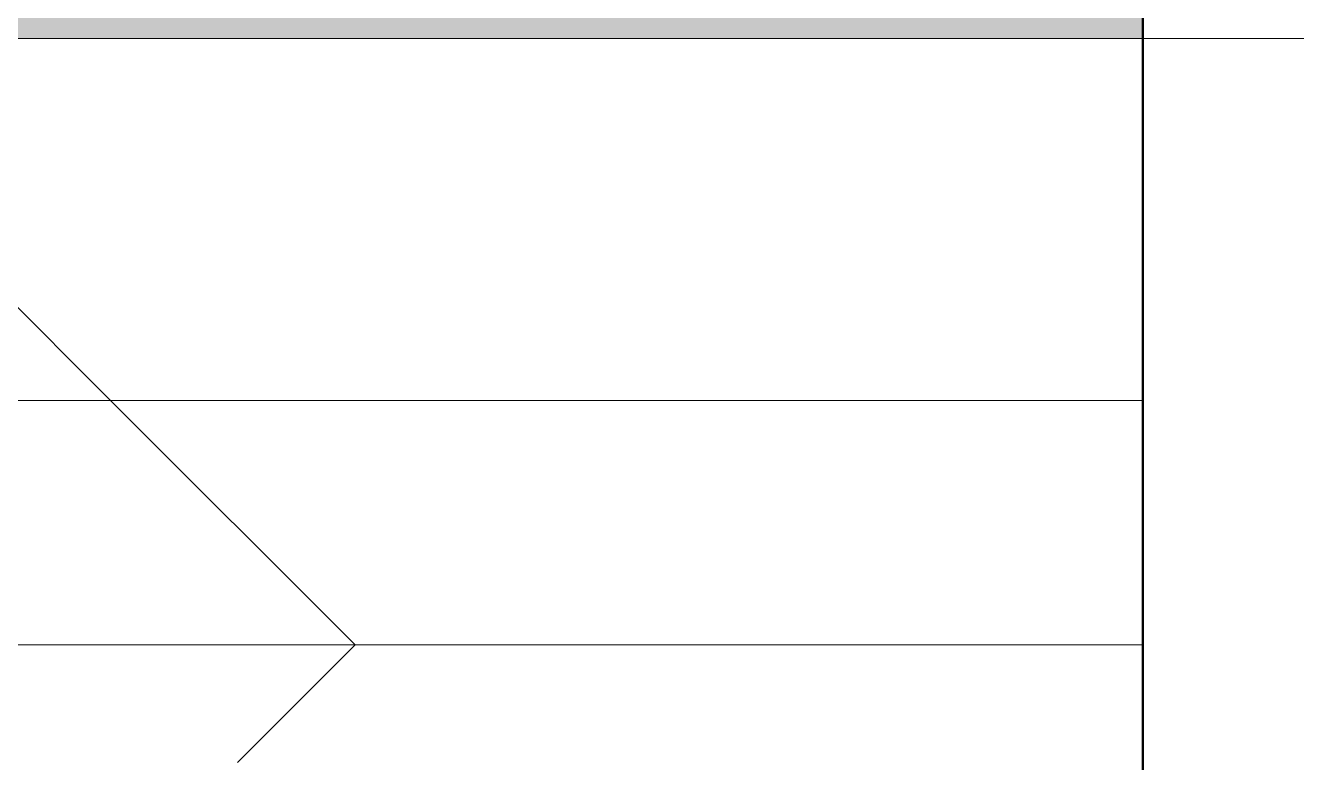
# Model space of a CAD drawing. Header units: inches. Extents: x 9594 to 15314, y -314 to 660.
# Drawn here: x 13708.761 to 13710.845, y 133.844 to 135.053 of the extents above; entities that cross this region are included whole.
import ezdxf

# ---------------------------------------------------------------- set-up
doc = ezdxf.new("R2010")
doc.units = ezdxf.units.IN
doc.header["$MEASUREMENT"] = 0
for name, color, linetype, lineweight in [('A-FLOR-4', 192, 'Continuous', 5), ('A-FLOR-MCUT', 51, 'Continuous', 13), ('A-FLOR-PATT-2', 8, 'Continuous', 9), ('A-GLAZ-CWMG-1', 51, 'Continuous', 50), ('A-WALL', 113, 'Continuous', 13), ('A-WALL-PATT-4', 111, 'Continuous', 9)]:
    doc.layers.add(name, color=color, linetype=linetype, lineweight=lineweight)
pattern_1 = [(0, (14107.5676, 138.832), (0, 4.798), []), (315, (14107.5676, 138.832), (4.798427, 0), [6.786, -6.786]), (45, (14107.5676, 138.832), (4.798427, 0), [6.786, -6.786])]

# ---------------------------------------------------------------- blocks, each defined once
blk = doc.blocks.new('Rectangular Mullion - Stud - Base_Head-1769174-BUILDING SECTION - NORTH_SOUTH AT ELEVATOR AND COURTYARD - LOOKING EAST')
at = {"layer": 'A-GLAZ-CWMG-1'}
blk.add_line((-3409.2987, 139.25), (-3409.2987, 133.75), dxfattribs=at)

msp = doc.modelspace()

# ---------------------------------------------------------------- hatches: boundary and pattern name
at = {"layer": 'A-FLOR-4'}
msp.add_hatch(color=256, dxfattribs=at).paths.add_polyline_path([(13709.9679, 135.0312), (13710.5929, 135.0312), (13710.5929, 135.4062), (13680.1429, 135.4062), (13680.1429, 135.0312), (13705.2179, 135.0312)], flags=0)
at = {"layer": 'A-FLOR-PATT-2'}
h = msp.add_hatch(dxfattribs=at)
h.set_pattern_fill('FP_47', color=256, style=0, pattern_type=2)
h.set_pattern_definition(pattern_1)
h.paths.add_polyline_path([(13710.4574, 134.4375), (13710.5929, 134.4375), (13710.5929, 135.0312), (13680.1429, 135.0312), (13680.1429, 134.4375), (13709.9741, 134.4375)], flags=0)
h = msp.add_hatch(dxfattribs=at)
h.set_pattern_fill('FP_47', color=256, style=0, pattern_type=2)
h.set_pattern_definition(pattern_1)
h.paths.add_polyline_path([(13710.5929, 133.8437), (13710.5929, 134.4375), (13680.1429, 134.4375), (13680.1429, 133.8437), (13709.9679, 133.8437)], flags=0)
at = {"layer": 'A-WALL-PATT-4'}
h = msp.add_hatch(dxfattribs=at)
h.set_pattern_fill('FP_48', color=256, style=0, pattern_type=2)
h.set_pattern_definition([(161.57, (14108.0476, 139.312), (-3.8399538, -1.54e-05), [0, -27.322, 3.034, 0]), (18.43, (14107.0876, 139.312), (-3.8399538, 1.54e-05), [0, -27.322, 3.034, 0]), (108.43, (14108.0476, 139.312), (1.919622, -9.6005246), [9.106, -21.25]), (71.57, (14107.0876, 139.312), (1.919622, 9.6005246), [9.106, -21.25])])
h.paths.add_polyline_path([(13716.0929, 109.75), (13716.0929, 136), (13710.5929, 133.8437), (13710.5929, 109.75)], flags=0)

# ---------------------------------------------------------------- linework, layer by layer
at = {"layer": 'A-FLOR-MCUT'}
for p, q in [((13710.5929, 135.0312), (13642.5679, 135.0312)), ((13710.5929, 133.8437), (13710.5929, 135.0312)), ((13710.5929, 134.4375), (13642.5679, 134.4375))]:
    msp.add_line(p, q, dxfattribs=at)
at = {"layer": 'A-WALL'}
msp.add_line((13711.5929, 135.0312), (13710.5929, 135.0312), dxfattribs=at)

# ---------------------------------------------------------------- block references
at = {"layer": 'A-GLAZ-CWMG-1'}
msp.add_blockref('Rectangular Mullion - Stud - Base_Head-1769174-BUILDING SECTION - NORTH_SOUTH AT ELEVATOR AND COURTYARD - LOOKING EAST', (17119.8916, 0), dxfattribs=at)

doc.saveas('drawing.dxf')
